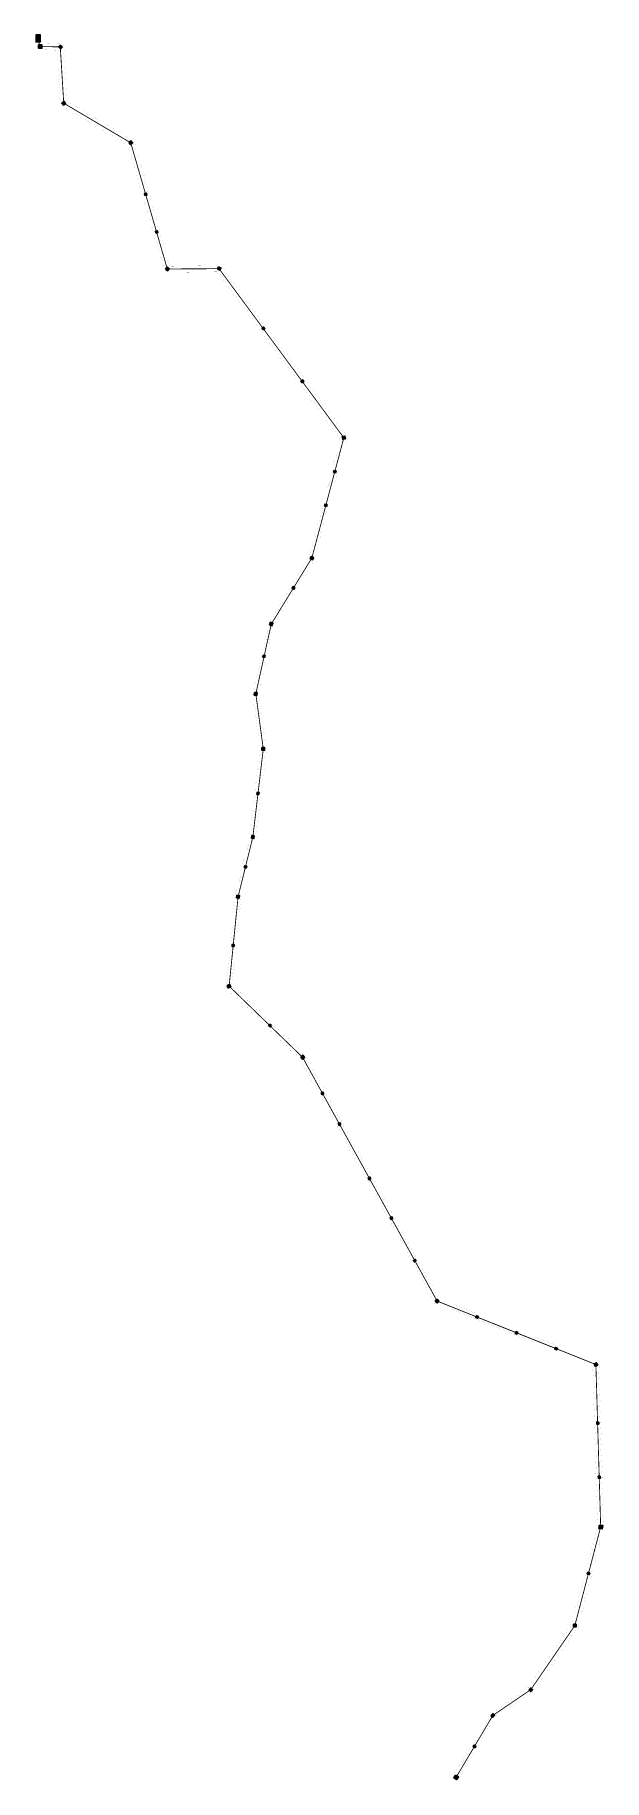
# Model space of a CAD drawing. Header units: millimetres. Extents: x 494264 to 497698, y 4737472 to 4748008.
import ezdxf

# ---------------------------------------------------------------- set-up
doc = ezdxf.new("R2010")
doc.units = ezdxf.units.MM
for name, color, linetype in [('APOYO_ANCLAJE', 11, 'Continuous'), ('APOYO_FL', 12, 'Continuous'), ('APOYO_SUSPENSION', 130, 'Continuous'), ('LE-LÍNEA AÉREA PROYECTO', 200, 'Continuous')]:
    doc.layers.add(name, color=color, linetype=linetype)
doc.layers.add('FV-Catastral franja de no edificabiliad', color=5, linetype='Continuous', lineweight=0)
doc.layers.add('FV-Catastral vuelo', color=3, linetype='Continuous', lineweight=0)
doc.layers.add('SE-BEROZADA', color=82, linetype='Continuous', true_color=0x2dc00c)

msp = doc.modelspace()

# ---------------------------------------------------------------- hatches: boundary and pattern name
at = {"layer": 'APOYO_ANCLAJE', "transparency": 33554610}
h = msp.add_hatch(color=256, dxfattribs=at)
h.dxf.hatch_style = 1
h.paths.add_polyline_path([(494417, 4747947), (494429, 4747936), (494418, 4747925), (494406, 4747936)])
h = msp.add_hatch(color=256, dxfattribs=at)
h.dxf.hatch_style = 1
h.paths.add_polyline_path([(494427, 4747599), (494441, 4747607), (494449, 4747593), (494436, 4747585)])
h = msp.add_hatch(color=256, dxfattribs=at)
h.dxf.hatch_style = 1
h.paths.add_polyline_path([(494831, 4747358), (494843, 4747368), (494853, 4747356), (494840, 4747346)])
h = msp.add_hatch(color=256, dxfattribs=at)
h.dxf.hatch_style = 1
h.paths.add_polyline_path([(495052, 4746594), (495062, 4746607), (495075, 4746597), (495065, 4746584)])
h = msp.add_hatch(color=256, dxfattribs=at)
h.dxf.hatch_style = 1
h.paths.add_polyline_path([(495365, 4746594), (495372, 4746608), (495386, 4746601), (495379, 4746587)])
h = msp.add_hatch(color=256, dxfattribs=at)
h.dxf.hatch_style = 1
h.paths.add_polyline_path([(496119, 4745583), (496135, 4745586), (496138, 4745570), (496122, 4745567)])
h = msp.add_hatch(color=256, dxfattribs=at)
h.dxf.hatch_style = 1
h.paths.add_polyline_path([(495924, 4744845), (495931, 4744860), (495945, 4744854), (495939, 4744839)])
h = msp.add_hatch(color=256, dxfattribs=at)
h.dxf.hatch_style = 1
h.paths.add_polyline_path([(495680, 4744447), (495686, 4744462), (495700, 4744456), (495694, 4744441)])
h = msp.add_hatch(color=256, dxfattribs=at)
h.dxf.hatch_style = 1
h.paths.add_polyline_path([(495589, 4744039), (495605, 4744038), (495604, 4744022), (495588, 4744023)])
h = msp.add_hatch(color=256, dxfattribs=at)
h.dxf.hatch_style = 1
h.paths.add_polyline_path([(495634, 4743706), (495650, 4743706), (495650, 4743690), (495634, 4743690)])
h = msp.add_hatch(color=256, dxfattribs=at)
h.dxf.hatch_style = 1
h.paths.add_polyline_path([(495570, 4743159), (495573, 4743175), (495588, 4743172), (495585, 4743156)])
h = msp.add_hatch(color=256, dxfattribs=at)
h.dxf.hatch_style = 1
h.paths.add_polyline_path([(495480, 4742799), (495483, 4742814), (495499, 4742812), (495496, 4742796)])
h = msp.add_hatch(color=256, dxfattribs=at)
h.dxf.hatch_style = 1
h.paths.add_polyline_path([(495425, 4742270), (495440, 4742275), (495446, 4742260), (495431, 4742255)])
h = msp.add_hatch(color=256, dxfattribs=at)
h.dxf.hatch_style = 1
h.paths.add_polyline_path([(495868, 4741838), (495881, 4741848), (495891, 4741835), (495878, 4741825)])
h = msp.add_hatch(color=256, dxfattribs=at)
h.dxf.hatch_style = 1
h.paths.add_polyline_path([(496680, 4740363), (496690, 4740375), (496702, 4740365), (496692, 4740353)])
h = msp.add_hatch(color=256, dxfattribs=at)
h.dxf.hatch_style = 1
h.paths.add_polyline_path([(497638, 4739983), (497651, 4739992), (497660, 4739979), (497647, 4739970)])
at = {"layer": 'APOYO_ANCLAJE'}
h = msp.add_hatch(color=256, dxfattribs=at)
h.dxf.hatch_style = 1
h.paths.add_polyline_path([(497670, 4739012), (497690, 4739010), (497687, 4738990), (497667, 4738992)])
at = {"layer": 'APOYO_ANCLAJE', "transparency": 33554610}
h = msp.add_hatch(color=256, dxfattribs=at)
h.dxf.hatch_style = 1
h.paths.add_polyline_path([(497514, 4738413), (497530, 4738413), (497530, 4738397), (497514, 4738397)])
h = msp.add_hatch(color=256, dxfattribs=at)
h.dxf.hatch_style = 1
h.paths.add_polyline_path([(497244, 4738018), (497256, 4738029), (497267, 4738017), (497255, 4738006)])
h = msp.add_hatch(color=256, dxfattribs=at)
h.dxf.hatch_style = 1
h.paths.add_polyline_path([(497016, 4737862), (497027, 4737874), (497038, 4737863), (497027, 4737851)])
at = {"layer": 'APOYO_FL', "transparency": 33554610}
h = msp.add_hatch(color=256, dxfattribs=at)
h.dxf.hatch_style = 1
h.paths.add_polyline_path([(494286, 4747948), (494306, 4747948), (494306, 4747928), (494286, 4747928)])
h = msp.add_hatch(color=256, dxfattribs=at)
h.dxf.hatch_style = 1
h.paths.add_polyline_path([(496802, 4737502), (496819, 4737492), (496809, 4737475), (496792, 4737485)])
at = {"layer": 'APOYO_SUSPENSION', "transparency": 33554610}
h = msp.add_hatch(color=256, dxfattribs=at)
h.dxf.hatch_style = 1
h.paths.add_polyline_path([(494928, 4747038), (494925, 4747050), (494937, 4747053), (494940, 4747041)])
h = msp.add_hatch(color=256, dxfattribs=at)
h.dxf.hatch_style = 1
h.paths.add_polyline_path([(494994, 4746812), (494991, 4746823), (495002, 4746826), (495006, 4746815)])
h = msp.add_hatch(color=256, dxfattribs=at)
h.dxf.hatch_style = 1
h.paths.add_polyline_path([(495641, 4746227), (495634, 4746236), (495644, 4746244), (495651, 4746234)])
h = msp.add_hatch(color=256, dxfattribs=at)
h.dxf.hatch_style = 1
h.paths.add_polyline_path([(495876, 4745908), (495869, 4745917), (495879, 4745925), (495886, 4745915)])
h = msp.add_hatch(color=256, dxfattribs=at)
h.dxf.hatch_style = 1
h.paths.add_polyline_path([(496078, 4745364), (496066, 4745367), (496070, 4745379), (496081, 4745376)])
h = msp.add_hatch(color=256, dxfattribs=at)
h.dxf.hatch_style = 1
h.paths.add_polyline_path([(496024, 4745161), (496012, 4745164), (496015, 4745176), (496027, 4745173)])
h = msp.add_hatch(color=256, dxfattribs=at)
h.dxf.hatch_style = 1
h.paths.add_polyline_path([(495826, 4744661), (495816, 4744668), (495822, 4744678), (495832, 4744672)])
h = msp.add_hatch(color=256, dxfattribs=at)
h.dxf.hatch_style = 1
h.paths.add_polyline_path([(495651, 4744249), (495640, 4744252), (495642, 4744263), (495654, 4744261)])
h = msp.add_hatch(color=256, dxfattribs=at)
h.dxf.hatch_style = 1
h.paths.add_polyline_path([(495615, 4743422), (495604, 4743423), (495605, 4743435), (495617, 4743434)])
h = msp.add_hatch(color=256, dxfattribs=at)
h.dxf.hatch_style = 1
h.paths.add_polyline_path([(495539, 4742978), (495527, 4742981), (495530, 4742992), (495542, 4742990)])
h = msp.add_hatch(color=256, dxfattribs=at)
h.dxf.hatch_style = 1
h.paths.add_polyline_path([(495466, 4742504), (495454, 4742505), (495455, 4742517), (495467, 4742516)])
h = msp.add_hatch(color=256, dxfattribs=at)
h.dxf.hatch_style = 1
h.paths.add_polyline_path([(495691, 4742027), (495683, 4742018), (495674, 4742027), (495682, 4742035)])
h = msp.add_hatch(color=256, dxfattribs=at)
h.dxf.hatch_style = 1
h.paths.add_polyline_path([(496008, 4741616), (495998, 4741610), (495992, 4741620), (496002, 4741626)])
h = msp.add_hatch(color=256, dxfattribs=at)
h.dxf.hatch_style = 1
h.paths.add_polyline_path([(496110, 4741431), (496099, 4741425), (496094, 4741436), (496104, 4741441)])
h = msp.add_hatch(color=256, dxfattribs=at)
h.dxf.hatch_style = 1
h.paths.add_polyline_path([(496291, 4741103), (496280, 4741097), (496274, 4741107), (496285, 4741113)])
h = msp.add_hatch(color=256, dxfattribs=at)
h.dxf.hatch_style = 1
h.paths.add_polyline_path([(496423, 4740862), (496413, 4740856), (496407, 4740867), (496418, 4740872)])
h = msp.add_hatch(color=256, dxfattribs=at)
h.dxf.hatch_style = 1
h.paths.add_polyline_path([(496565, 4740606), (496554, 4740600), (496548, 4740610), (496559, 4740616)])
h = msp.add_hatch(color=256, dxfattribs=at)
h.dxf.hatch_style = 1
h.paths.add_polyline_path([(496940, 4740271), (496935, 4740260), (496924, 4740264), (496929, 4740275)])
h = msp.add_hatch(color=256, dxfattribs=at)
h.dxf.hatch_style = 1
h.paths.add_polyline_path([(497178, 4740176), (497173, 4740165), (497162, 4740169), (497167, 4740180)])
h = msp.add_hatch(color=256, dxfattribs=at)
h.dxf.hatch_style = 1
h.paths.add_polyline_path([(497418, 4740080), (497413, 4740069), (497402, 4740073), (497406, 4740084)])
h = msp.add_hatch(color=256, dxfattribs=at)
h.dxf.hatch_style = 1
h.paths.add_polyline_path([(497666, 4739633), (497666, 4739621), (497654, 4739621), (497654, 4739633)])
h = msp.add_hatch(color=256, dxfattribs=at)
h.dxf.hatch_style = 1
h.paths.add_polyline_path([(497675, 4739306), (497676, 4739294), (497664, 4739294), (497663, 4739306)])
h = msp.add_hatch(color=256, dxfattribs=at)
h.dxf.hatch_style = 1
h.paths.add_polyline_path([(497612, 4738724), (497609, 4738713), (497597, 4738716), (497601, 4738727)])
h = msp.add_hatch(color=256, dxfattribs=at)
h.dxf.hatch_style = 1
h.paths.add_polyline_path([(496918, 4737667), (496908, 4737673), (496914, 4737683), (496924, 4737677)])
at = {"layer": 'SE-BEROZADA', "transparency": 33554610}
h = msp.add_hatch(color=256, dxfattribs=at)
h.dxf.hatch_style = 1
h.paths.add_polyline_path([(494275, 4747966), (494298, 4747966), (494298, 4748008), (494269, 4748008), (494269, 4747966)])

# ---------------------------------------------------------------- linework, layer by layer
at = {"layer": 'APOYO_ANCLAJE'}
for points in [[(494417, 4747947), (494429, 4747936), (494418, 4747925), (494406, 4747936)], [(494427, 4747599), (494441, 4747607), (494449, 4747593), (494436, 4747585)], [(494831, 4747358), (494843, 4747368), (494853, 4747356), (494840, 4747346)], [(495052, 4746594), (495062, 4746607), (495075, 4746597), (495065, 4746584)], [(495365, 4746594), (495372, 4746608), (495386, 4746601), (495379, 4746587)], [(496119, 4745583), (496135, 4745586), (496138, 4745570), (496122, 4745567)], [(495924, 4744845), (495931, 4744860), (495945, 4744854), (495939, 4744839)], [(495680, 4744447), (495686, 4744462), (495700, 4744456), (495694, 4744441)], [(495589, 4744039), (495605, 4744038), (495604, 4744022), (495588, 4744023)], [(495634, 4743706), (495650, 4743706), (495650, 4743690), (495634, 4743690)], [(495570, 4743159), (495573, 4743175), (495588, 4743172), (495585, 4743156)], [(495480, 4742799), (495483, 4742814), (495499, 4742812), (495496, 4742796)], [(495425, 4742270), (495440, 4742275), (495446, 4742260), (495431, 4742255)], [(495868, 4741838), (495881, 4741848), (495891, 4741835), (495878, 4741825)], [(496680, 4740363), (496690, 4740375), (496702, 4740365), (496692, 4740353)], [(497638, 4739983), (497651, 4739992), (497660, 4739979), (497647, 4739970)], [(497670, 4739012), (497690, 4739010), (497687, 4738990), (497667, 4738992)], [(497514, 4738413), (497530, 4738413), (497530, 4738397), (497514, 4738397)], [(497244, 4738018), (497256, 4738029), (497267, 4738017), (497255, 4738006)], [(497016, 4737862), (497027, 4737874), (497038, 4737863), (497027, 4737851)]]:
    msp.add_lwpolyline(points, close=True, dxfattribs=at)
at = {"layer": 'APOYO_FL'}
for points in [[(494286, 4747948), (494306, 4747948), (494306, 4747928), (494286, 4747928)], [(496802, 4737502), (496819, 4737492), (496809, 4737475), (496792, 4737485)]]:
    msp.add_lwpolyline(points, close=True, dxfattribs=at)
at = {"layer": 'APOYO_SUSPENSION'}
for points in [[(494928, 4747038), (494925, 4747050), (494937, 4747053), (494940, 4747041)], [(494994, 4746812), (494991, 4746823), (495002, 4746826), (495006, 4746815)], [(495641, 4746227), (495634, 4746236), (495644, 4746244), (495651, 4746234)], [(495876, 4745908), (495869, 4745917), (495879, 4745925), (495886, 4745915)], [(496078, 4745364), (496066, 4745367), (496070, 4745379), (496081, 4745376)], [(496024, 4745161), (496012, 4745164), (496015, 4745176), (496027, 4745173)], [(495826, 4744661), (495816, 4744668), (495822, 4744678), (495832, 4744672)], [(495651, 4744249), (495640, 4744252), (495642, 4744263), (495654, 4744261)], [(495615, 4743422), (495604, 4743423), (495605, 4743435), (495617, 4743434)], [(495539, 4742978), (495527, 4742981), (495530, 4742992), (495542, 4742990)], [(495466, 4742504), (495454, 4742505), (495455, 4742517), (495467, 4742516)], [(495691, 4742027), (495683, 4742018), (495674, 4742027), (495682, 4742035)], [(496008, 4741616), (495998, 4741610), (495992, 4741620), (496002, 4741626)], [(496110, 4741431), (496099, 4741425), (496094, 4741436), (496104, 4741441)], [(496291, 4741103), (496280, 4741097), (496274, 4741107), (496285, 4741113)], [(496423, 4740862), (496413, 4740856), (496407, 4740867), (496418, 4740872)], [(496565, 4740606), (496554, 4740600), (496548, 4740610), (496559, 4740616)], [(496940, 4740271), (496935, 4740260), (496924, 4740264), (496929, 4740275)], [(497178, 4740176), (497173, 4740165), (497162, 4740169), (497167, 4740180)], [(497418, 4740080), (497413, 4740069), (497402, 4740073), (497406, 4740084)], [(497666, 4739633), (497666, 4739621), (497654, 4739621), (497654, 4739633)], [(497675, 4739306), (497676, 4739294), (497664, 4739294), (497663, 4739306)], [(497612, 4738724), (497609, 4738713), (497597, 4738716), (497601, 4738727)], [(496918, 4737667), (496908, 4737673), (496914, 4737683), (496924, 4737677)]]:
    msp.add_lwpolyline(points, close=True, dxfattribs=at)
at = {"layer": 'FV-Catastral franja de no edificabiliad', "const_width": 0.1}
msp.add_lwpolyline([(496823, 4737472), (496783, 4737496), (497017, 4737871), (497239, 4738034), (497501, 4738415), (497658, 4739003), (497630, 4739969), (496678, 4740350), (495863, 4741824), (495415, 4742257), (495470, 4742809), (495559, 4743169), (495622, 4743698), (495576, 4744031), (495677, 4744457), (495914, 4744858), (496006, 4745174), (496104, 4745572), (495364, 4746575), (495047, 4746573), (494823, 4747343), (494417, 4747583), (494397, 4747914), (494280, 4747916), (494264, 4747964), (494306, 4747977), (494312, 4747960), (494438, 4747958), (494459, 4747609), (494861, 4747372), (495080, 4746617), (495386, 4746619), (496152, 4745581), (496034, 4745166), (495955, 4744841), (495703, 4744446), (495617, 4744029), (495662, 4743698), (495599, 4743162), (495509, 4742802), (495457, 4742273), (495896, 4741849), (496704, 4740378), (497668, 4739993), (497698, 4738999), (497544, 4738395), (497272, 4738001), (497036, 4737853)], close=True, dxfattribs=at)
at = {"layer": 'FV-Catastral vuelo', "const_width": 0.1}
msp.add_lwpolyline([(496821, 4737479), (496790, 4737497), (497021, 4737868), (497243, 4738031), (497506, 4738413), (497663, 4739003), (497635, 4739972), (496681, 4740354), (495867, 4741827), (495420, 4742259), (495475, 4742808), (495564, 4743168), (495627, 4743698), (495581, 4744031), (495682, 4744455), (495682, 4744455), (495919, 4744856), (496011, 4745172), (496110, 4745573), (495367, 4746580), (495051, 4746578), (494827, 4747346), (494422, 4747586), (494401, 4747919), (494283, 4747921), (494270, 4747960), (494303, 4747971), (494308, 4747955), (494433, 4747953), (494455, 4747606), (494856, 4747368), (495076, 4746612), (495384, 4746614), (496147, 4745580), (496029, 4745167), (495951, 4744843), (495698, 4744448), (495612, 4744030), (495657, 4743698), (495594, 4743163), (495504, 4742803), (495451, 4742271), (495892, 4741846), (496701, 4740374), (497663, 4739989), (497693, 4738999), (497539, 4738397), (497269, 4738005), (497033, 4737857)], close=True, dxfattribs=at)
at = {"layer": 'LE-LÍNEA AÉREA PROYECTO', "const_width": 5}
msp.add_lwpolyline([(496805, 4737488), (497027, 4737862), (497256, 4738018), (497522, 4738405), (497678, 4739001), (497649, 4739981), (496691, 4740364), (495879, 4741836), (495436, 4742265), (495490, 4742805), (495579, 4743165), (495642, 4743698), (495597, 4744030), (495690, 4744451), (495935, 4744850), (496128, 4745576), (495375, 4746597), (495063, 4746595), (494842, 4747357), (494438, 4747596), (494417, 4747936), (494296, 4747938), (494287, 4747966)], dxfattribs=at)
at = {"layer": 'SE-BEROZADA', "lineweight": 0}
msp.add_lwpolyline([(494275, 4747966), (494298, 4747966), (494298, 4748008), (494269, 4748008), (494269, 4747966), (494275, 4747966)], dxfattribs=at)

doc.saveas('drawing.dxf')
